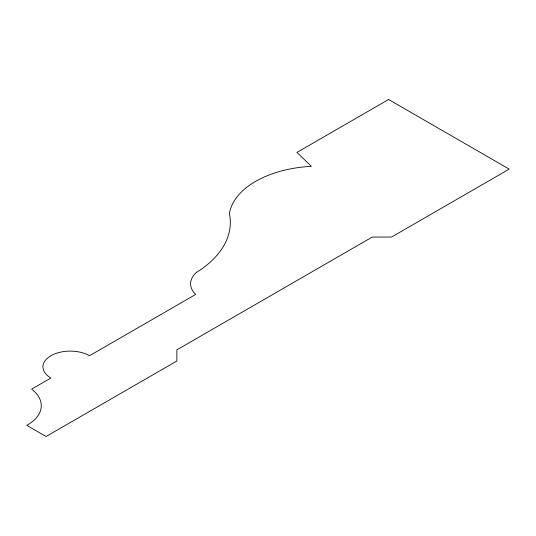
<?xml version="1.0" encoding="UTF-8"?>
<svg xmlns="http://www.w3.org/2000/svg" width="536" height="536" viewBox="0 0 536 536"><rect width="100%" height="100%" fill="white"/><g stroke="black" fill="none" stroke-linecap="round" stroke-linejoin="round"><path stroke-width="0.8" d="M388.6 99.502L296.944 152.418L311.416 166.341A90.403 52.193 0 0 0 229.408 213.69A127.354 73.526 0 0 1 196.276 272.543A36.294 20.958 0 0 0 195.64 294.458L89.512 355.73A27.289 15.752 0 0 0 50.92 355.73A27.289 15.752 0 0 0 50.92 378.014L31.624 389.149A47.336 27.329 0 0 1 26.8 425.356L46.096 436.498L176.867 360.996L176.867 349.861L372.239 237.059L391.535 237.059L509.2 169.128L388.6 99.502"/></g></svg>
